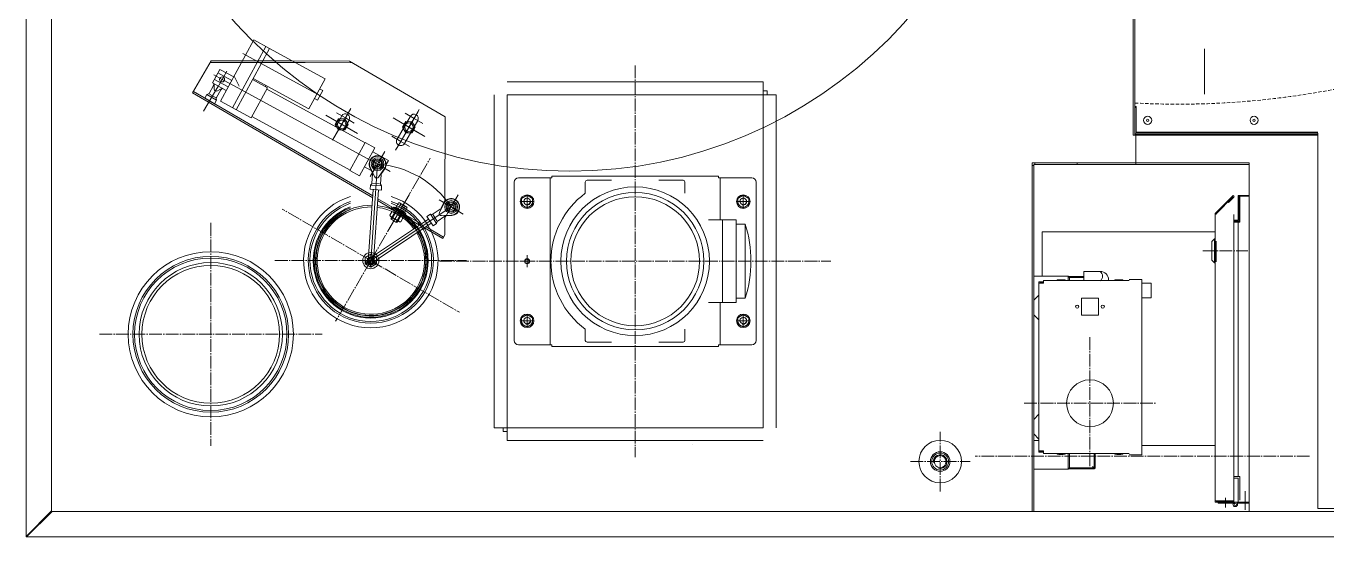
# Model space of a CAD drawing. Header units: millimetres. Extents: x -164867 to 807677, y -316775 to 513985.
# Drawn here: x 249498 to 251025, y 459252 to 459853 of the extents above; entities that cross this region are included whole.
import ezdxf

# ---------------------------------------------------------------- set-up
doc = ezdxf.new("R2010")
doc.units = ezdxf.units.MM
for name, pattern in [('K5LT32768', [0]), ('K5LT32770', [0]), ('K5LT32771', [135, 90, -11.25, 22.5, -11.25]), ('K5LT32772', [0]), ('K5LT_AXLED', [19.5, 15, -1.5, 1.5, -1.5]), ('K5LT_DASHED', [6, 4, -2]), ('K5LT_THIN', [0])]:
    doc.linetypes.add(name, pattern=pattern)
doc.layers.add('TECHNO', color=7, linetype='Continuous', lineweight=15)

# ---------------------------------------------------------------- blocks, each defined once
blk = doc.blocks.new('30 1_REVENT_725')
at = {"linetype": 'K5LT_THIN', "transparency": 33554669}
for p, q in [((123.8, 585), (123.8, 2142.5)), ((123.8, 2142.5), (803.8, 2142.5)), ((123.8, 2142), (153.8, 2112)), ((124.3, 2142.5), (154.3, 2112.5)), ((153.8, 585), (153.8, 2112)), ((154.3, 2112.5), (803.8, 2112.5)), ((522.1, 1735.3), (645.2, 1946.9)), ((524.4, 1735.1), (646.9, 1945.9)), ((683.1, 1924.9), (645.2, 1946.9)), ((652.3, 1917.4), (623.7, 1934)), ((639.1, 1932.5), (632.6, 1921.3)), ((643.4, 1930), (636.9, 1918.8)), ((643.4, 1930), (639.1, 1932.5)), ((643.9, 1926.9), (639.9, 1919.9)), ((644.2, 1928), (643.4, 1930)), ((653.8, 1922.3), (644.7, 1927.5)), ((681.1, 1926.1), (681, 1906.2)), ((683.1, 1924.9), (683, 1888.3)), ((615.8, 1878.2), (635.4, 1914.2)), ((636.9, 1918.8), (632.6, 1921.3)), ((635.4, 1914.2), (707.4, 1875)), ((639, 1919.2), (636.9, 1918.8)), ((648.8, 1913.6), (639.7, 1918.9)), ((647.5, 1917.6), (650.7, 1912)), ((648.1, 1907.3), (657, 1923.5)), ((649.7, 1921.4), (655.8, 1921.4)), ((649.9, 1912.5), (650.5, 1911.5)), ((661.1, 1912.2), (651.3, 1917.5)), ((661.1, 1921.3), (652.2, 1905)), ((655.3, 1921.9), (656.1, 1921.8)), ((661.1, 1912.2), (655.8, 1902.4)), ((657, 1923.5), (672.8, 1914.9)), ((668.7, 1917.1), (659.9, 1900.9)), ((661.1, 1912.2), (666.4, 1921.9)), ((661.1, 1912.2), (670.8, 1906.8)), ((664, 1898.6), (672.8, 1914.9)), ((561.6, 1729.5), (655.8, 1902.4)), ((625.4, 1895.7), (697.4, 1856.5)), ((627.8, 1900.1), (699.8, 1860.9)), ((653, 1892), (665, 1898.1)), ((680.8, 1814.6), (681, 1906.2)), ((682.8, 1829.8), (683, 1907.2)), ((691.7, 1887.9), (640.8, 1794.5)), ((554.6, 1761.7), (617.6, 1877.2)), ((615.8, 1878.2), (651.4, 1858.8)), ((662.2, 1875.7), (626.6, 1810.2)), ((651.4, 1858.8), (660.9, 1876.4)), ((697.4, 1856.5), (707.4, 1875)), ((586.7, 1744.3), (649.6, 1859.8)), ((653.8, 1860.1), (652.9, 1861.6)), ((697.4, 1856.5), (661.7, 1791.1)), ((682.8, 1829.8), (682.6, 1762.6)), ((626.6, 1810.2), (661.7, 1791.1)), ((638.5, 1803.8), (636.6, 1800.3)), ((680.8, 1814.6), (680.6, 1759.1)), ((636.6, 1800.3), (648, 1794)), ((649.9, 1797.6), (648, 1794)), ((608.3, 1771.7), (599.2, 1777)), ((608.3, 1771.7), (602.3, 1761.4)), ((605.6, 1779.1), (618.4, 1771.6)), ((615.9, 1767.3), (605.6, 1773.3)), ((608.3, 1771.7), (614.3, 1782.1)), ((608.3, 1771.7), (620, 1765)), ((615.9, 1767.3), (622, 1777.7)), ((548, 1750.6), (554.2, 1762)), ((554.2, 1762), (587.1, 1744)), ((600.9, 1770.3), (613.4, 1763)), ((615.9, 1767.3), (609.9, 1756.9)), ((615.9, 1767.3), (626.3, 1761.3)), ((617.2, 1650.1), (682.6, 1762.6)), ((444.2, 1743.6), (511.3, 1643.1)), ((448.3, 1745.3), (448.3, 1729.7)), ((548, 1750.6), (580.9, 1732.6)), ((554.3, 1737.1), (558.5, 1744.8)), ((580.9, 1732.6), (587.1, 1744)), ((440.5, 1737.5), (456.1, 1737.5)), ((441.5, 1738), (561.6, 1729.5)), ((446.6, 1734.7), (492.2, 1666.4)), ((448.2, 1740.5), (531.9, 1734.6)), ((448.3, 1734.5), (531.4, 1728.6)), ((450.9, 1739), (497.1, 1669.7)), ((490.1, 1680.2), (518.8, 1729.5)), ((491.4, 1678.4), (521, 1729.4)), ((532.1, 1738.1), (531.2, 1725.1)), ((537.1, 1737.8), (532.1, 1738.1)), ((537.1, 1737.8), (536.2, 1724.8)), ((537.9, 1726.1), (536.2, 1724.8)), ((538.6, 1736.2), (537.1, 1737.8)), ((538.9, 1735.1), (538.3, 1727.1)), ((549.1, 1725.4), (538.6, 1726.1)), ((549.8, 1735.4), (539.4, 1736.1)), ((546.2, 1728.4), (556.3, 1721.6)), ((546.5, 1732.7), (557.4, 1738)), ((561.6, 1729.5), (546.9, 1738.1)), ((551.4, 1735.7), (557.2, 1738.5)), ((561.6, 1729.5), (553, 1714.8)), ((561.6, 1729.5), (576.3, 1721)), ((566, 1716.8), (576.1, 1735.3)), ((536.2, 1724.8), (531.2, 1725.1)), ((550.6, 1724.9), (556, 1721.2)), ((561.1, 1719.5), (566, 1716.8)), ((588.3, 1702.4), (594.4, 1712.8)), ((508.8, 1702.4), (504.5, 1704.9)), ((588.3, 1702.4), (577.9, 1708.4)), ((588.3, 1702.4), (582.3, 1692)), ((585.8, 1698.1), (612.8, 1682.4)), ((588.3, 1702.4), (598.7, 1696.4)), ((590.8, 1706.7), (617.8, 1691)), ((605, 1692.7), (595.9, 1698)), ((605, 1692.7), (611, 1703.1)), ((615.3, 1686.7), (621.4, 1697.1)), ((605, 1692.7), (598.9, 1682.3)), ((615.3, 1686.7), (605, 1692.7)), ((605, 1692.7), (616.6, 1685.9)), ((615.3, 1686.7), (609.3, 1676.3)), ((615.3, 1686.7), (625.7, 1680.7)), ((474.3, 1653), (486.8, 1674.5)), ((476, 1652), (488, 1672.6)), ((489.3, 1664.4), (500.1, 1671.6)), ((489.3, 1664.4), (500.1, 1671.6)), ((492, 1660.2), (502.8, 1667.5)), ((502.8, 1667.5), (492, 1660.2)), ((502.8, 1667.5), (500.1, 1671.6)), ((500.1, 1671.6), (502.8, 1667.5)), ((502.6, 1665.3), (502.8, 1667.5)), ((502.8, 1667.5), (502.6, 1665.3)), ((502.6, 1665.3), (508.7, 1655.9)), ((478.6, 1650.5), (474.3, 1653)), ((478.6, 1650.5), (500.4, 1650.4)), ((492, 1660.2), (489.3, 1664.4)), ((492, 1660.2), (489.3, 1664.4)), ((494.1, 1659.7), (492, 1660.2)), ((492, 1660.2), (494.1, 1659.7)), ((494.1, 1659.7), (500.4, 1650.4)), ((495.2, 1660), (501.9, 1664.4)), ((495.2, 1660), (501.9, 1664.4)), ((511.3, 1643.1), (497, 1651.3)), ((501.1, 1654.5), (501.8, 1642.5)), ((504.7, 1656.9), (515.5, 1651.6)), ((509.9, 1654.9), (515.7, 1652)), ((511.3, 1643.1), (519.6, 1657.3)), ((518.1, 1650.4), (617.2, 1650.1)), ((500.9, 1648.9), (501.3, 1642.4)), ((511.3, 1643.1), (503, 1628.8)), ((511.3, 1643.1), (525.6, 1634.8)), ((252.1, 1592.4), (643.1, 1592.4)), ((252.1, 1592.4), (252.1, 1577.4)), ((237.1, 1276.4), (237.1, 1577.4)), ((252.1, 1577.4), (237.1, 1577.4)), ((252.1, 1581.9), (247.6, 1581.9)), ((247.6, 1581.9), (247.6, 1577.4)), ((252.1, 1276.4), (252.1, 1577.4)), ((252.1, 1577.4), (643.1, 1577.4)), ((643.1, 1577.4), (643.1, 1276.4)), ((658.1, 1577.4), (658.1, 1276.4)), ((349.6, 1563.9), (349.6, 1524.7)), ((540.6, 1568.9), (354.6, 1568.9)), ((377.6, 1561.7), (377.6, 1546.1)), ((447.6, 1546.9), (447.6, 1560.9)), ((447.6, 1560.4), (447.6, 1547.4)), ((517.6, 1561.7), (517.6, 1546.1)), ((545.6, 1524.7), (545.6, 1563.9)), ((369.8, 1553.9), (385.4, 1553.9)), ((440.6, 1553.9), (454.6, 1553.9)), ((441.1, 1553.9), (454.1, 1553.9)), ((509.8, 1553.9), (525.4, 1553.9)), ((347.6, 1329.2), (347.6, 1524.7)), ((347.6, 1524.7), (349.6, 1524.7)), ((545.6, 1526.9), (349.6, 1526.9)), ((547.6, 1524.7), (545.6, 1524.7)), ((547.6, 1329.2), (547.6, 1524.7)), ((352.6, 1483.5), (352.6, 1454.8)), ((354.6, 1485.5), (367.8, 1485.5)), ((527.4, 1485.5), (540.6, 1485.5)), ((542.6, 1483.5), (542.6, 1454.8)), ((352.6, 1399.1), (352.6, 1370.4)), ((542.6, 1399.1), (542.6, 1370.4)), ((354.6, 1368.4), (367.8, 1368.4)), ((527.4, 1368.4), (540.6, 1368.4)), ((349.6, 1329.2), (347.6, 1329.2)), ((349.6, 1329.2), (349.6, 1289.9)), ((399.1, 1340.6), (399.1, 1308.4)), ((496.1, 1340.6), (496.1, 1308.4)), ((545.6, 1289.9), (545.6, 1329.2)), ((545.6, 1329.2), (547.6, 1329.2)), ((399.1, 1326.9), (349.6, 1326.9)), ((399.1, 1324.5), (496.1, 1324.5)), ((545.6, 1326.9), (496.1, 1326.9)), ((369.8, 1299.9), (385.4, 1299.9)), ((377.6, 1307.7), (377.6, 1292.1)), ((399.1, 1308.4), (496.1, 1308.4)), ((404.1, 1308.4), (404.1, 1297.6)), ((491.1, 1308.4), (491.1, 1297.6)), ((509.8, 1299.9), (525.4, 1299.9)), ((517.6, 1307.7), (517.6, 1292.1)), ((354.6, 1284.9), (540.6, 1284.9)), ((491.1, 1297.6), (404.1, 1297.6)), ((643.1, 1276.4), (252.1, 1276.4)), ((643.1, 1261.4), (643.1, 1276.4)), ((643.1, 1276.4), (658.1, 1276.4)), ((643.1, 1271.9), (647.6, 1271.9)), ((647.6, 1271.9), (647.6, 1276.4)), ((643.1, 1261.4), (252.1, 1261.4)), ((123.8, 1132.5), (123.8, 1127.5)), ((153.8, 960.5), (563.1, 960.5)), ((153.8, 958.6), (561.3, 958.6)), ((159.3, 958.6), (153.8, 958.6)), ((558.9, 958.6), (160.6, 958.6)), ((203.4, 958.6), (203.4, 918.3)), ((221.8, 846.6), (221.8, 947.1)), ((221.8, 947.1), (224.8, 947.1)), ((223.3, 952.6), (423.3, 952.6)), ((223.3, 947.1), (223.3, 952.6)), ((224.3, 947.1), (224.3, 951.6)), ((224.3, 951.6), (224.8, 951.6)), ((224.8, 947.1), (224.8, 952.6)), ((237.1, 952.6), (237.1, 958.6)), ((244.8, 958.6), (238.8, 952.6)), ((244.8, 958.6), (261.8, 958.6)), ((261.8, 958.6), (267.8, 952.6)), ((384.8, 958.6), (378.8, 952.6)), ((384.8, 958.6), (401.8, 958.6)), ((401.8, 958.6), (407.8, 952.6)), ((421.8, 952.6), (421.8, 947.1)), ((421.8, 951.6), (422.3, 951.6)), ((421.8, 947.1), (424.8, 947.1)), ((422.3, 951.6), (422.3, 947.1)), ((423.3, 952.6), (423.3, 947.1)), ((424.8, 947.1), (424.8, 846.6)), ((430, 918.3), (430, 958.6)), ((482.3, 948.8), (430, 948.8)), ((482.3, 948.8), (482.3, 745.4)), ((560.1, 960.5), (560.1, 958.6)), ((561.3, 705.5), (561.3, 958.6)), ((563.1, 957.4), (561.3, 957.4)), ((563.1, 960.5), (563.1, 705.5)), ((561.3, 743.1), (561.3, 938.1)), ((203.4, 918.3), (221.8, 918.3)), ((203.4, 918.3), (205.1, 916.6)), ((203.6, 918.1), (203.6, 887.6)), ((205.1, 916.6), (221.8, 916.6)), ((205.1, 916.6), (205.1, 888.1)), ((221, 931.3), (220.8, 929)), ((220.8, 929), (220.8, 924.2)), ((221, 921.8), (220.8, 924.2)), ((221, 931.3), (221.8, 931.3)), ((221, 931.3), (221, 921.8)), ((221, 921.8), (221.8, 921.8)), ((221.8, 931.3), (221.8, 921.8)), ((425.6, 931.3), (424.8, 931.3)), ((424.8, 931.3), (424.8, 921.8)), ((425.6, 921.8), (424.8, 921.8)), ((424.8, 918.3), (430, 918.3)), ((424.8, 916.6), (428.3, 916.6)), ((425.6, 931.3), (425.8, 929)), ((425.6, 931.3), (425.6, 921.8)), ((425.6, 921.8), (425.8, 924.2)), ((425.8, 929), (425.8, 924.2)), ((430, 918.3), (428.3, 916.6)), ((428.3, 916.6), (428.3, 899.7)), ((429.8, 918.1), (429.8, 899.7)), ((203.6, 905), (203.6, 887.6)), ((203.6, 905), (203.6, 887.6)), ((205.1, 886.6), (205.1, 904.6)), ((205.1, 904.6), (205.1, 888.1)), ((205.1, 888.1), (205.1, 904.6)), ((205.1, 904.6), (205.1, 888.1)), ((404.3, 902.6), (384.3, 902.6)), ((384.3, 902.6), (384.3, 882.6)), ((404.3, 882.6), (404.3, 902.6)), ((563.1, 907.6), (561.3, 907.6)), ((563.3, 838.6), (563.3, 907.6)), ((203.6, 887.6), (221.8, 887.6)), ((203.6, 887.6), (204.6, 886.6)), ((204.6, 886.6), (221.8, 886.6)), ((205.1, 888.1), (206.6, 889.6)), ((205.1, 888.1), (206.6, 889.6)), ((424.8, 899.7), (435.7, 899.7)), ((435.7, 899.7), (435.7, 880.7)), ((384.3, 882.6), (404.3, 882.6)), ((424.8, 870.7), (425.7, 870.7)), ((424.8, 870.7), (425.7, 870.7)), ((563.3, 876.8), (563.3, 839.8)), ((221, 863.3), (220.8, 861)), ((220.8, 861), (220.8, 856.2)), ((221, 853.8), (220.8, 856.2)), ((221, 863.3), (221, 853.8)), ((221, 863.3), (221.8, 863.3)), ((221.8, 863.3), (221.8, 853.8)), ((425.6, 863.3), (424.8, 863.3)), ((424.8, 863.3), (424.8, 853.8)), ((425.6, 863.3), (425.8, 861)), ((425.6, 863.3), (425.6, 853.8)), ((425.6, 853.8), (425.8, 856.2)), ((425.8, 861), (425.8, 856.2)), ((220.3, 846.6), (220.3, 831.6)), ((221, 853.8), (221.8, 853.8)), ((425.6, 853.8), (424.8, 853.8)), ((426.3, 846.6), (426.3, 831.6)), ((595.6, 624.8), (595.6, 841.7)), ((595.6, 841.7), (884.3, 841.7)), ((220.3, 831.6), (426.3, 831.6)), ((231.3, 745.4), (231.3, 831.6)), ((404.6, 831.6), (404.6, 820.7)), ((421.8, 820.7), (421.8, 831.6)), ((595.6, 838.6), (561.3, 838.6)), ((888.3, 839.8), (595.3, 839.8)), ((595.6, 839.8), (626.3, 839.8)), ((596.3, 838.6), (595.6, 838.6)), ((596.3, 624.8), (596.3, 838.6)), ((598.1, 624.8), (598.1, 839.8)), ((598.1, 839.8), (628.1, 839.8)), ((599.1, 838.3), (599.1, 624.8)), ((629.1, 838.3), (599.1, 838.3)), ((626.3, 839.8), (888.3, 839.8)), ((628.1, 838.3), (628.1, 839.8)), ((629.1, 839.8), (1339.4, 839.8)), ((629.1, 839.8), (629.1, 838.3)), ((404.6, 820.7), (421.8, 820.7)), ((448.8, 749.4), (445.8, 746.4)), ((448.8, 749.4), (470.8, 749.4)), ((470.8, 749.4), (473.8, 746.4)), ((697.1, 758), (643.6, 758)), ((169.8, 733.4), (158.5, 733.4)), ((164.8, 741.9), (163.5, 741.9)), ((163.5, 741.9), (163.5, 721.9)), ((503.8, 745.4), (164.8, 745.4)), ((164.8, 724.4), (164.8, 745.4)), ((164.8, 705.5), (164.8, 741.9)), ((165.8, 724.4), (165.8, 744.4)), ((166.3, 733.4), (165.8, 733.4)), ((166.3, 723.4), (166.3, 745.4)), ((445.8, 746.4), (445.8, 745.4)), ((445.8, 746.4), (473.8, 746.4)), ((445.8, 745.4), (473.8, 745.4)), ((471, 744.4), (446.8, 744.4)), ((473.8, 746.4), (473.8, 745.4)), ((502.3, 744.4), (503.4, 744.4)), ((523.6, 724.2), (503.4, 744.4)), ((503.8, 745.4), (524.3, 724.9)), ((163.5, 724.2), (162.8, 723.1)), ((163.5, 719.6), (163.5, 705.5)), ((164.8, 718.4), (164.8, 705.5)), ((164.8, 718.4), (192.8, 718.4)), ((502.3, 723.4), (166.3, 723.4)), ((192.8, 723.4), (192.8, 718.4)), ((194.8, 716.4), (194.8, 723.4)), ((194.8, 718.4), (493.3, 718.4)), ((493.3, 723.4), (493.3, 716.4)), ((494.8, 717.4), (494.8, 723.4)), ((495.8, 723.4), (495.8, 718.4)), ((524.8, 718.4), (495.8, 718.4)), ((516.5, 729.8), (517.3, 730.6)), ((522.9, 723.5), (516.5, 729.8)), ((524.8, 718.4), (524.8, 705.5)), ((563.1, 705.5), (153.8, 705.5)), ((155.5, 710.4), (177.6, 710.4)), ((166.8, 716.4), (194.8, 716.4)), ((493.3, 716.4), (523.8, 716.4)), ((523.8, 717.4), (494.8, 717.4)), ((523.8, 717.4), (523.8, 705.5)), ((523.8, 716.4), (523.8, 705.5)), ((598.1, 624.8), (157.1, 624.8)), ((157.1, 624.8), (157.1, 582.8))]:
    blk.add_line(p, q, dxfattribs=at)
at = {"linetype": 'K5LT_AXLED', "transparency": 33554669}
for p, q in [((361.8, 2056.4), (361.8, 1794.7)), ((492.6, 1925.5), (230.9, 1925.5)), ((448.3, 1850.1), (448.3, 1625)), ((448.3, 1737.5), (508.9, 1841.8)), ((448.3, 1737.5), (377.3, 1778.8)), ((448.3, 1737.5), (387.6, 1633.3)), ((448.3, 1737.5), (568.5, 1667.7)), ((447.6, 1656.9), (447.6, 1196.9)), ((677.6, 1426.9), (217.6, 1426.9)), ((212.3, 1103.5), (212.3, 1033.5)), ((177.3, 1068.5), (247.3, 1068.5)), ((218.8, 634.7), (218.8, 1027.5)), ((280.8, 970.1), (280.8, 815.1)), ((358.3, 892.6), (203.3, 892.6)), ((459.8, 759.9), (459.8, 707.2))]:
    blk.add_line(p, q, dxfattribs=at)
at = {"linetype": 'K5LT32771', "transparency": 33554669}
for p, q in [((597.5, 1753.1), (619.1, 1790.3)), ((589.7, 1782.6), (626.9, 1760.9)), ((482.8, 1717.4), (525.7, 1692.5)), ((514.8, 1698.8), (484.7, 1716.3)), ((594.1, 1674.1), (615.8, 1711.3)), ((586.4, 1703.5), (623.5, 1681.9))]:
    blk.add_line(p, q, dxfattribs=at)
at = {"linetype": 'K5LT32770', "transparency": 33554669}
for p, q in [((608.3, 1779.2), (601.8, 1775.5)), ((601.8, 1775.5), (601.8, 1768)), ((614.8, 1775.5), (608.3, 1779.2)), ((614.8, 1768), (614.8, 1775.5)), ((601.8, 1768), (608.3, 1764.2)), ((608.3, 1764.2), (614.8, 1768)), ((492.9, 1706.9), (497, 1713.9)), ((493.5, 1707.9), (496.4, 1712.9)), ((493.9, 1704.3), (499.8, 1714.3)), ((497, 1713.9), (496.4, 1712.9)), ((506.8, 1708.1), (497, 1713.9)), ((503.8, 1709.6), (499.6, 1712.1)), ((501.5, 1715.3), (499.8, 1714.3)), ((499.8, 1700.9), (505.6, 1710.9)), ((505.6, 1712.9), (501.5, 1715.3)), ((505.6, 1712.9), (505.6, 1710.9)), ((510.1, 1710.6), (508.2, 1707.3)), ((492.9, 1706.9), (493.5, 1707.9)), ((502.8, 1701.2), (492.9, 1706.9)), ((493.9, 1702.3), (493.9, 1704.3)), ((498.1, 1699.9), (493.9, 1702.3)), ((500, 1703.1), (495.8, 1705.6)), ((498.1, 1699.9), (499.8, 1700.9)), ((504.2, 1700.4), (502.3, 1697.1)), ((502.8, 1701.2), (506.8, 1708.1)), ((503.8, 1700.6), (502.8, 1701.2)), ((505, 1697.9), (503.2, 1696.4)), ((511.1, 1710), (503.3, 1696.5)), ((504.2, 1700.4), (503.8, 1700.6)), ((504.2, 1700.4), (508.2, 1707.3)), ((504.2, 1700.4), (508.2, 1707.3)), ((510.3, 1694.8), (505, 1697.9)), ((511.8, 1697.3), (506.4, 1700.4)), ((507.8, 1707.5), (506.8, 1708.1)), ((508.2, 1707.3), (507.8, 1707.5)), ((514.7, 1702.3), (509.3, 1705.4)), ((510.8, 1707.9), (511.2, 1710.2)), ((516.1, 1704.8), (510.8, 1707.9)), ((511.1, 1695.2), (516.1, 1703.9)), ((516.1, 1704.8), (516.1, 1703.9)), ((598.5, 1696.5), (598.4, 1689)), ((605, 1700.2), (598.5, 1696.5)), ((611.5, 1696.5), (605, 1700.2)), ((611.4, 1688.9), (611.5, 1696.5)), ((510.3, 1694.8), (511.1, 1695.2)), ((598.4, 1689), (604.9, 1685.2)), ((604.9, 1685.2), (611.4, 1688.9))]:
    blk.add_line(p, q, dxfattribs=at)
at = {"linetype": 'K5LT32768', "transparency": 33554669}
for p, q in [((444.5, 1744), (440.8, 1737.5)), ((452, 1744), (444.5, 1744)), ((455.8, 1737.5), (452, 1744)), ((440.8, 1737.5), (444.5, 1731)), ((444.5, 1731), (452, 1731)), ((452, 1731), (455.8, 1737.5)), ((373.8, 1560.4), (370.1, 1553.9)), ((381.3, 1560.4), (373.8, 1560.4)), ((385.1, 1553.9), (381.3, 1560.4)), ((513.8, 1560.4), (510.1, 1553.9)), ((521.3, 1560.4), (513.8, 1560.4)), ((525.1, 1553.9), (521.3, 1560.4)), ((370.1, 1553.9), (373.8, 1547.4)), ((373.8, 1547.4), (381.3, 1547.4)), ((381.3, 1547.4), (385.1, 1553.9)), ((510.1, 1553.9), (513.8, 1547.4)), ((513.8, 1547.4), (521.3, 1547.4)), ((521.3, 1547.4), (525.1, 1553.9)), ((373.8, 1306.4), (370.1, 1299.9)), ((370.1, 1299.9), (373.8, 1293.4)), ((381.3, 1306.4), (373.8, 1306.4)), ((385.1, 1299.9), (381.3, 1306.4)), ((381.3, 1293.4), (385.1, 1299.9)), ((513.8, 1306.4), (510.1, 1299.9)), ((510.1, 1299.9), (513.8, 1293.4)), ((521.3, 1306.4), (513.8, 1306.4)), ((525.1, 1299.9), (521.3, 1306.4)), ((521.3, 1293.4), (525.1, 1299.9)), ((373.8, 1293.4), (381.3, 1293.4)), ((513.8, 1293.4), (521.3, 1293.4))]:
    blk.add_line(p, q, dxfattribs=at)
at = {"linetype": 'K5LT32772', "transparency": 33554669}
for p, q in [((496.6, 1713.2), (506.4, 1707.5)), ((493.3, 1707.6), (503.2, 1701.9)), ((503.2, 1701.9), (503.8, 1700.6)), ((506.4, 1707.5), (507.8, 1707.5))]:
    blk.add_line(p, q, dxfattribs=at)
at = {"linetype": 'K5LT_THIN', "transparency": 33554669}
for centre, radius in [((1083.3, 1503.8), 530), ((361.8, 1925.5), 97), ((361.8, 1925.5), 91.5), ((361.8, 1925.5), 89.5), ((361.8, 1925.5), 84.2), ((361.8, 1925.5), 80.9), ((661.1, 1912.2), 3), ((608.3, 1771.7), 5), ((448.3, 1737.5), 9.5), ((448.3, 1737.5), 4.25), ((448.3, 1737.5), 3), ((448.3, 1737.5), 3), ((561.6, 1729.5), 7.5), ((561.6, 1729.5), 6), ((561.6, 1729.5), 4.75), ((561.6, 1729.5), 3), ((605, 1692.7), 5), ((511.3, 1643.1), 7.5), ((511.3, 1643.1), 6), ((511.3, 1643.1), 4.75), ((511.3, 1643.1), 3), ((511.3, 1643.1), 3), ((377.6, 1553.9), 8), ((517.6, 1553.9), 8), ((447.6, 1553.9), 3), ((447.6, 1553.9), 2.5), ((447.6, 1426.9), 87.3), ((447.6, 1426.9), 80.7), ((447.6, 1426.9), 75.7), ((377.6, 1299.9), 8), ((517.6, 1299.9), 8), ((212.3, 1068.5), 25), ((212.3, 1068.6), 11.5), ((212.3, 1068.6), 9.96), ((212.3, 1068.6), 7), ((280.8, 892.6), 27.5), ((394.3, 907.6), 1.88), ((394.3, 877.6), 1.88), ((613.1, 824.8), 4.75), ((613.1, 824.8), 1.32), ((162.1, 721.9), 1.4), ((613.1, 699.8), 4.75), ((613.1, 699.8), 1.32)]:
    blk.add_circle(centre, radius, dxfattribs=at)
at = {"linetype": 'K5LT32770', "transparency": 33554669}
for centre in [(608.3, 1771.7), (605, 1692.7)]:
    blk.add_circle(centre, 6.5, dxfattribs=at)
at = {"linetype": 'K5LT_THIN', "transparency": 33554669}
for centre, radius, start, end in [((646.2, 1930.1), 3, 225.7921, 239.8283), ((638.2, 1916.3), 3, 59.8283, 73.8646), ((649.7, 1918.9), 2.5, 89.9242, 209.8283), ((647.3, 1911), 3, 29.8283, 59.8283), ((655.3, 1924.9), 3, 239.8283, 269.9242), ((448.3, 1737.5), 79, 17.6858, 342.3142), ((448.3, 1737.5), 73.5, 19.0583, 340.9417), ((448.3, 1737.5), 71.5, 19.6129, 340.3871), ((448.3, 1737.6), 67.5, 20.7988, 339.1438), ((448.3, 1737.5), 66.5, 21.1556, 338.8444), ((448.3, 1737.5), 65, 358.58, 301.0767), ((448.3, 1737.5), 64.5, 21.8448, 338.1552), ((448.3, 1737.5), 63, 358.58, 301.0767), ((615.9, 1767.3), 5, 239.8283, 59.8283), ((615.9, 1767.3), 5, 239.8283, 59.8283), ((448.3, 1737.5), 6.5, 90, 270), ((448.3, 1737.5), 5.05, 90, 270), ((448.3, 1737.5), 4, 160, 100), ((448.3, 1737.5), 3.6, 90, 270), ((448.3, 1737.5), 63, 306.3521, 353.3045), ((448.3, 1737.5), 65, 306.3521, 353.3045), ((448.3, 1737.5), 113.6, 303.7144, 355.9422), ((538.4, 1723.1), 3, 85.9422, 99.9785), ((539.6, 1739.1), 3, 251.906, 265.9422), ((547.6, 1730.5), 2.5, 116.0381, 235.9422), ((550, 1738.3), 3, 265.9422, 296.0381), ((561.6, 1729.5), 10, 235.9422, 116.0381), ((561.6, 1729.5), 9.5, 235.9422, 116.0381), ((548.9, 1722.4), 3, 55.9422, 85.9422), ((588.3, 1702.4), 5, 59.8283, 239.8283), ((615.3, 1686.7), 5, 239.8283, 59.8283), ((497.9, 1648.7), 3, 3.6185, 33.7144), ((503.6, 1654.7), 2.5, 63.7144, 183.6185), ((511.3, 1643.1), 10, 183.6185, 63.7144), ((511.3, 1643.1), 9.5, 183.6185, 63.7144), ((511.2, 1657.6), 3, 213.7144, 243.7144), ((354.6, 1563.9), 5, 90, 180), ((377.6, 1553.9), 6.5, 90, 270), ((377.6, 1553.9), 4, 160, 100), ((517.6, 1553.9), 6.5, 90, 270), ((517.6, 1553.9), 4, 160, 100), ((540.6, 1563.9), 5, 0, 90), ((377.6, 1553.9), 3.6, 90, 270), ((517.6, 1553.9), 3.6, 90, 270), ((447.6, 1426.9), 99, 36.2893, 143.7107), ((354.6, 1483.5), 2, 90, 180), ((540.6, 1483.5), 2, 0, 90), ((354.6, 1370.4), 2, 180, 270), ((540.6, 1370.4), 2, 270, 0), ((377.6, 1299.9), 6.5, 90, 270), ((377.6, 1299.9), 4, 160, 100), ((377.6, 1299.9), 3.6, 90, 270), ((517.6, 1299.9), 6.5, 90, 270), ((517.6, 1299.9), 4, 160, 100), ((517.6, 1299.9), 3.6, 90, 270), ((354.6, 1289.9), 5, 180, 270), ((447.6, 1436.5), 145.6, 252.6166, 287.3834), ((540.6, 1289.9), 5, 270, 0), ((212.3, 1068.6), 8, 167.2948, 97.1), ((430, 884.5), 6.78, 213.8902, 326.1098), ((425.7, 880.7), 10, 270, 0), ((598.3, 832.8), 7, 90, 112.6648), ((162.1, 721.9), 2.7, 58.7671, 0), ((165.8, 724.4), 1, 180, 300), ((523.6, 724.2), 1, 225, 45)]:
    blk.add_arc(centre, radius, start, end, dxfattribs=at)
at = {"linetype": 'K5LT32770', "transparency": 33554669}
for centre, radius, start, end in [((507.9, 1702.9), 12.4, 132.2113, 167.4453), ((502.9, 1712.3), 3.32, 124.2668, 184.2668), ((502.3, 1712.6), 3.32, 295.3898, 355.3898), ((510.6, 1710.3), 0.6, 349.8283, 149.8283), ((497.2, 1702.6), 3.32, 115.3898, 175.3898), ((496.7, 1702.9), 3.32, 304.2668, 4.2668), ((491.7, 1712.3), 12.4, 312.2113, 347.4453), ((502.8, 1696.8), 0.6, 149.8283, 309.8283), ((503.9, 1700.2), 2.55, 295.3898, 4.2668), ((500, 1707.5), 9.54, 312.2113, 347.4453), ((508.2, 1707.7), 2.55, 295.3898, 4.2668), ((509.2, 1697.1), 2.55, 304.2668, 4.2668), ((505.4, 1704.3), 9.54, 312.2113, 347.4453), ((513.6, 1704.6), 2.55, 295.3898, 355.3898)]:
    blk.add_arc(centre, radius, start, end, dxfattribs=at)
at = {"linetype": 'K5LT_DASHED', "transparency": 33554669}
blk.add_arc((1598.5, 788.8), 966.5, 176.9752, 275.4899, dxfattribs=at)
blk = doc.blocks.new('TECHNOLOGIJA Garmatnaya')
at = {"layer": 'TECHNO', "transparency": 33554687}
blk.add_line((3242, 1397.9), (3241.9, 1397.9), dxfattribs=at)
at = {"layer": 'TECHNO', "transparency": 33554687, "rotation": 90}
blk.add_blockref('30 1_REVENT_725', (4601.9, 1166), dxfattribs=at)

msp = doc.modelspace()

# ---------------------------------------------------------------- block references
at = {"layer": 'TECHNO', "transparency": 33554687}
msp.add_blockref('TECHNOLOGIJA Garmatnaya', (247038.21, 457962.73), dxfattribs=at)

doc.saveas('drawing.dxf')
